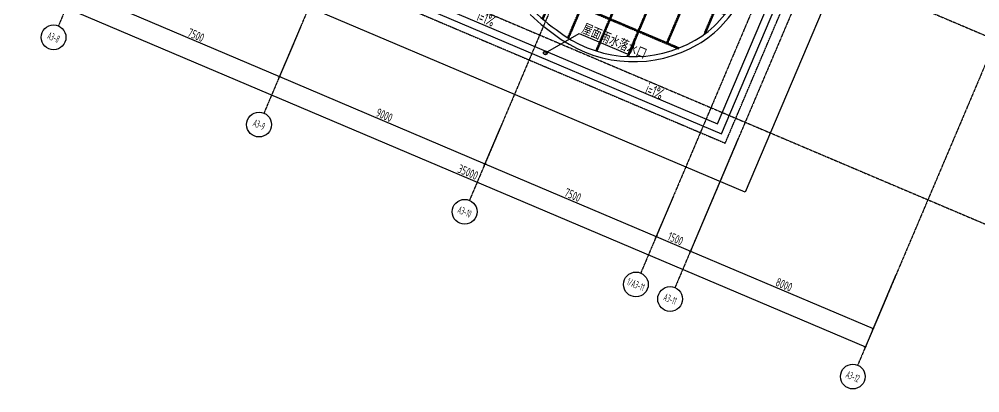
# Model space of a CAD drawing. Extents: x 11778731 to 12222456, y -6694179 to -6314888.
# Drawn here: x 11921395 to 11960114, y -6496485 to -6481423 of the extents above; entities that cross this region are included whole.
import ezdxf
from ezdxf.enums import TextEntityAlignment as Align

# ---------------------------------------------------------------- set-up
doc = ezdxf.new("R2010")
doc.units = 0
doc.header["$LTSCALE"] = 10
doc.header["$MEASUREMENT"] = 0
doc.linetypes.add('A3-RG-axis-100$0$CENTER', pattern=[2, 1.25, -0.25, 0.25, -0.25])
doc.linetypes.add('A3-RI-RF(顶视)$0$DASH', pattern=[0.35, 0.25, -0.1])
for name, color, linetype in [('A3-RG-axis-100$0$A-DIMS-100', 1, 'Continuous'), ('A3-RG-axis-100$0$A-GRID', 1, 'A3-RG-axis-100$0$CENTER'), ('A3-RG-axis-100$0$A-SYMB', 4, 'Continuous'), ('A3-RI-RF(顶视)$0$A-GLAZ', 140, 'Continuous'), ('A3-RI-RF(顶视)$0$A-HATH', 9, 'Continuous'), ('A3-RI-RF(顶视)$0$A-ROOF-EDGE', 2, 'Continuous'), ('A3-RI-RF(顶视)$0$A3-RM-RF$0$0P-1', 191, 'Continuous'), ('A3-RI-RF(顶视)$0$A3-SYMB-RF-100$0$A-SYMB', 4, 'Continuous'), ('A3-RI-RF(顶视)$0$A3-SYMB-RF-100$0$A-SYMB-AREA', 4, 'Continuous'), ('A3-RI-RF(顶视)$0$A3-SYMB-RF-100$0$A-SYMB-NAME', 4, 'Continuous'), ('A3-RI-RF(顶视)$0$A3-SYMB-RF-100$0$A-SYMB-NAME-E', 4, 'Continuous')]:
    doc.layers.add(name, color=color, linetype=linetype)
doc.styles.add('A3-RG-axis-100$0$$0$XD2008', font='xd-hzs.shx', dxfattribs={"width": 0.7, "bigfont": 'xd-hztxt.shx'})
doc.styles.add('A3-RG-axis-100$0$XD2008', font='xd-hzs.shx', dxfattribs={"width": 0.7, "bigfont": 'xd-hztxt.shx'})
doc.styles.add('A3-RI-RF(顶视)$0$A3-SYMB-RF-100$0$ECADI', font='hzs.shx', dxfattribs={"width": 0.7, "bigfont": 'hztxt.shx'})
doc.dimstyles.new('A3-RG-axis-100$0$XD100$0', dxfattribs={"dimscale": 100, "dimtxt": 3.5, "dimasz": 1, "dimexe": 1, "dimexo": 2, "dimgap": 0.5, "dimtad": 1, "dimdec": 0, "dimdsep": 46, "dimtxsty": 'A3-RG-axis-100$0$XD2008', "dimblk1": 'A3-RG-axis-100$0$_ARCHTICK', "dimblk2": 'A3-RG-axis-100$0$_ARCHTICK', "dimsah": 1, "dimcen": 2.5, "dimclrt": 4, "dimaunit": 1, "dimadec": 0, "dimazin": 0, "dimtfac": 1, "dimtdec": 0, "dimtix": 1, "dimtmove": 0, "dimatfit": 3, "dimfxl": 0, "dimtolj": 1, "dimtzin": 0, "dimarcsym": 0})

# ---------------------------------------------------------------- blocks, each defined once
blk = doc.blocks.new('A3-RG-axis-100$0$$0$ECADI-TAG-GRID')
at = {"color": 13}
blk.add_circle((0, 0), 5, dxfattribs=at)
at = {"style": 'A3-RG-axis-100$0$$0$XD2008', "width": 0.7}
blk.add_attdef('GRID', text='', height=5, dxfattribs=at).set_placement((0, 0), align=Align.MIDDLE)
blk = doc.blocks.new('A3-RG-axis-100$0$_ARCHTICK')
at = {"color": 0, "linetype": 'ByBlock', "const_width": 0.15}
blk.add_lwpolyline([(-0.5, -0.5), (0.5, 0.5)], dxfattribs=at)
blk = doc.blocks.new('*D77')
at = {"layer": 'A3-RG-axis-100$0$A-DIMS-100', "color": 0, "lineweight": -2}
for p, q in [((11925541, -6479486), (11924941, -6480899)), ((11924980, -6480807), (11931884, -6483738)), ((11932732, -6481739), (11931845, -6483830))]:
    blk.add_line(p, q, dxfattribs=at)
at = {"layer": 'Defpoints', "color": 0}
for p in [(11925619, -6479302), (11932811, -6481555), (11931884, -6483738)]:
    blk.add_point(p, dxfattribs=at)
at = {"layer": 'A3-RG-axis-100$0$A-DIMS-100', "color": 0, "lineweight": -2, "xscale": 100, "yscale": 100, "zscale": 100}
for p, rotation in [((11924980, -6480807), 156.9999999998815), ((11931884, -6483738), 336.9999999998814)]:
    blk.add_blockref('A3-RG-axis-100$0$_ARCHTICK', p, dxfattribs=dict(at, rotation=rotation))
at = {"layer": 'A3-RG-axis-100$0$A-DIMS-100', "color": 4, "insert": (11928520, -6482065), "char_height": 350, "attachment_point": 5, "rotation": 337, "style": 'A3-RG-axis-100$0$XD2008'}
blk.add_mtext('\\A1;7500', dxfattribs=at)
blk = doc.blocks.new('*D78')
at = {"layer": 'A3-RG-axis-100$0$A-DIMS-100', "color": 0, "lineweight": -2}
for p, q in [((11932445, -6482417), (11931845, -6483830)), ((11931884, -6483738), (11940168, -6487254)), ((11940784, -6485804), (11940129, -6487346))]:
    blk.add_line(p, q, dxfattribs=at)
at = {"layer": 'Defpoints', "color": 0}
for p in [(11932523, -6482233), (11940862, -6485620), (11940168, -6487254)]:
    blk.add_point(p, dxfattribs=at)
at = {"layer": 'A3-RG-axis-100$0$A-DIMS-100', "color": 0, "lineweight": -2, "xscale": 100, "yscale": 100, "zscale": 100}
for p, rotation in [((11931884, -6483738), 156.9999999998815), ((11940168, -6487254), 336.9999999998814)]:
    blk.add_blockref('A3-RG-axis-100$0$_ARCHTICK', p, dxfattribs=dict(at, rotation=rotation))
at = {"layer": 'A3-RG-axis-100$0$A-DIMS-100', "color": 4, "insert": (11936114, -6485289), "char_height": 350, "attachment_point": 5, "rotation": 337, "style": 'A3-RG-axis-100$0$XD2008'}
blk.add_mtext('\\A1;9000', dxfattribs=at)
blk = doc.blocks.new('*D79')
at = {"layer": 'A3-RG-axis-100$0$A-DIMS-100', "color": 0, "lineweight": -2}
for p, q in [((11950378, -6486235), (11948414, -6490863)), ((11947303, -6489640), (11947033, -6490277)), ((11947072, -6490185), (11948453, -6490771))]:
    blk.add_line(p, q, dxfattribs=at)
at = {"layer": 'Defpoints', "color": 0}
for p in [(11950456, -6486051), (11947382, -6489456), (11948453, -6490771)]:
    blk.add_point(p, dxfattribs=at)
at = {"layer": 'A3-RG-axis-100$0$A-DIMS-100', "color": 0, "lineweight": -2, "xscale": 100, "yscale": 100, "zscale": 100}
for p, rotation in [((11947072, -6490185), 156.9999999998815), ((11948453, -6490771), 336.9999999998814)]:
    blk.add_blockref('A3-RG-axis-100$0$_ARCHTICK', p, dxfattribs=dict(at, rotation=rotation))
at = {"layer": 'A3-RG-axis-100$0$A-DIMS-100', "color": 4, "insert": (11947851, -6490271), "char_height": 350, "attachment_point": 5, "rotation": 337, "style": 'A3-RG-axis-100$0$XD2008'}
blk.add_mtext('\\A1;1500', dxfattribs=at)
blk = doc.blocks.new('*D80')
at = {"layer": 'A3-RG-axis-100$0$A-DIMS-100', "color": 0, "lineweight": -2}
for p, q in [((11924160, -6478900), (11923248, -6481050)), ((11923287, -6480958), (11955505, -6494633)), ((11956378, -6492576), (11955465, -6494725))]:
    blk.add_line(p, q, dxfattribs=at)
at = {"layer": 'Defpoints', "color": 0}
for p in [(11924238, -6478716), (11956456, -6492392), (11955505, -6494633)]:
    blk.add_point(p, dxfattribs=at)
at = {"layer": 'A3-RG-axis-100$0$A-DIMS-100', "color": 0, "lineweight": -2, "xscale": 100, "yscale": 100, "zscale": 100}
for p, rotation in [((11923287, -6480958), 156.9999999998815), ((11955505, -6494633), 336.9999999998814)]:
    blk.add_blockref('A3-RG-axis-100$0$_ARCHTICK', p, dxfattribs=dict(at, rotation=rotation))
at = {"layer": 'A3-RG-axis-100$0$A-DIMS-100', "color": 4, "insert": (11939484, -6487588), "char_height": 350, "attachment_point": 5, "rotation": 337, "style": 'A3-RG-axis-100$0$XD2008'}
blk.add_mtext('\\A1;35000', dxfattribs=at)
blk = doc.blocks.new('*D36')
at = {"layer": 'A3-RG-axis-100$0$A-DIMS-100', "color": 0, "lineweight": -2}
for p, q in [((11940846, -6485657), (11940129, -6487346)), ((11940168, -6487254), (11947072, -6490185)), ((11947750, -6488588), (11947033, -6490277))]:
    blk.add_line(p, q, dxfattribs=at)
at = {"layer": 'Defpoints', "color": 0}
for p in [(11940924, -6485473), (11947828, -6488404), (11947072, -6490185)]:
    blk.add_point(p, dxfattribs=at)
at = {"layer": 'A3-RG-axis-100$0$A-DIMS-100', "color": 0, "lineweight": -2, "xscale": 100, "yscale": 100, "zscale": 100}
for p, rotation in [((11940168, -6487254), 156.9999999998906), ((11947072, -6490185), 336.9999999998906)]:
    blk.add_blockref('A3-RG-axis-100$0$_ARCHTICK', p, dxfattribs=dict(at, rotation=rotation))
at = {"layer": 'A3-RG-axis-100$0$A-DIMS-100', "color": 4, "insert": (11943708, -6488512), "char_height": 350, "attachment_point": 5, "rotation": 337, "style": 'A3-RG-axis-100$0$XD2008'}
blk.add_mtext('\\A1;7500', dxfattribs=at)
blk = doc.blocks.new('*D37')
at = {"layer": 'A3-RG-axis-100$0$A-DIMS-100', "color": 0, "lineweight": -2}
for p, q in [((11949371, -6488609), (11948414, -6490863)), ((11948453, -6490771), (11955817, -6493897)), ((11956735, -6491735), (11955778, -6493989))]:
    blk.add_line(p, q, dxfattribs=at)
at = {"layer": 'Defpoints', "color": 0}
for p in [(11949449, -6488425), (11956813, -6491551), (11955817, -6493897)]:
    blk.add_point(p, dxfattribs=at)
at = {"layer": 'A3-RG-axis-100$0$A-DIMS-100', "color": 0, "lineweight": -2, "xscale": 100, "yscale": 100, "zscale": 100}
for p, rotation in [((11948453, -6490771), 156.9999999998906), ((11955817, -6493897), 336.9999999998906)]:
    blk.add_blockref('A3-RG-axis-100$0$_ARCHTICK', p, dxfattribs=dict(at, rotation=rotation))
at = {"layer": 'A3-RG-axis-100$0$A-DIMS-100', "color": 4, "insert": (11952223, -6492127), "char_height": 350, "attachment_point": 5, "rotation": 337, "style": 'A3-RG-axis-100$0$XD2008'}
blk.add_mtext('\\A1;8000', dxfattribs=at)
blk = doc.blocks.new('A3-RI-RF(顶视)$0$TIANCHUANG2')
at = {"layer": 'A3-RI-RF(顶视)$0$A-GLAZ', "linetype": 'A3-RI-RF(顶视)$0$DASH'}
for p, q in [((11935192, -6463367), (11938788, -6454894)), ((11935238, -6463387), (11938847, -6454885)), ((11938384, -6459046), (11940166, -6454848)), ((11938430, -6459065), (11940212, -6454868)), ((11938920, -6454874), (11944534, -6457258)), ((11939018, -6454862), (11944459, -6457171)), ((11939926, -6458613), (11941401, -6455138)), ((11939972, -6458633), (11941447, -6455158)), ((11934549, -6461683), (11937199, -6455438)), ((11934595, -6461702), (11937270, -6455401)), ((11936441, -6455941), (11946154, -6460064)), ((11941209, -6458789), (11942544, -6455644)), ((11941255, -6458809), (11942588, -6455668)), ((11936397, -6455976), (11946135, -6460110)), ((11942313, -6459387), (11943601, -6456353)), ((11942359, -6459407), (11943641, -6456386)), ((11943236, -6460413), (11944561, -6457289)), ((11943282, -6460432), (11944598, -6457332)), ((11935067, -6457584), (11938482, -6459034)), ((11935087, -6457538), (11938501, -6458988)), ((11943929, -6461979), (11945392, -6458531)), ((11943952, -6461989), (11945415, -6458541)), ((11943975, -6461999), (11945438, -6458550)), ((11937461, -6464419), (11939750, -6459028)), ((11934391, -6459416), (11936943, -6460499)), ((11937492, -6464474), (11939796, -6459047)), ((11938370, -6465477), (11941052, -6459159)), ((11938416, -6465497), (11941098, -6459178)), ((11938985, -6459247), (11943121, -6461003)), ((11939004, -6459201), (11943140, -6460957)), ((11934372, -6459462), (11936924, -6460545)), ((11936844, -6462675), (11938099, -6459717)), ((11936890, -6462694), (11938145, -6459737)), ((11939207, -6466704), (11942150, -6459771)), ((11939253, -6466724), (11942196, -6459791)), ((11942381, -6468824), (11946160, -6459922)), ((11942427, -6468844), (11946197, -6459962)), ((11937294, -6460703), (11943683, -6463414)), ((11937314, -6460657), (11943702, -6463368)), ((11940183, -6467605), (11943045, -6460861)), ((11940229, -6467625), (11943091, -6460881)), ((11944618, -6466754), (11947188, -6460698)), ((11944664, -6466773), (11947234, -6460718)), ((11943682, -6461241), (11948666, -6463357)), ((11943702, -6461195), (11948769, -6463346)), ((11947191, -6463890), (11948326, -6461216)), ((11947237, -6463910), (11948372, -6461236)), ((11934535, -6461704), (11936433, -6462510)), ((11934555, -6461658), (11936453, -6462464)), ((11948781, -6463345), (11949561, -6461507)), ((11948837, -6463341), (11949607, -6461527)), ((11950076, -6463494), (11950898, -6461557)), ((11950122, -6463513), (11950954, -6461552)), ((11951170, -6464115), (11952236, -6461604)), ((11951216, -6464134), (11952285, -6461615)), ((11952230, -6464816), (11953416, -6462023)), ((11952276, -6464835), (11953462, -6462043)), ((11936843, -6462702), (11943139, -6465374)), ((11936863, -6462656), (11943158, -6465328)), ((11941885, -6466794), (11943644, -6462649)), ((11941931, -6466814), (11943690, -6462669)), ((11949269, -6474992), (11954478, -6462720)), ((11949315, -6475011), (11954518, -6462754)), ((11931373, -6475564), (11936547, -6463373)), ((11931419, -6475583), (11936593, -6463393)), ((11944083, -6463557), (11946483, -6464576)), ((11945761, -6470458), (11948606, -6463756)), ((11945807, -6470478), (11948652, -6463775)), ((11947221, -6470219), (11949919, -6463863)), ((11947267, -6470238), (11949965, -6463883)), ((11951786, -6472261), (11955403, -6463740)), ((11951832, -6472280), (11955436, -6463789)), ((11935411, -6464249), (11937366, -6465078)), ((11935431, -6464203), (11937385, -6465032)), ((11944667, -6469837), (11946823, -6464757)), ((11944713, -6469857), (11946869, -6464777)), ((11946860, -6464763), (11951914, -6466908)), ((11946879, -6464717), (11951934, -6466862)), ((11948753, -6469808), (11951005, -6464504)), ((11948799, -6469828), (11951051, -6464523)), ((11951607, -6464551), (11956338, -6466559)), ((11951671, -6464632), (11956319, -6466605)), ((11935656, -6468671), (11937259, -6464895)), ((11935702, -6468691), (11937305, -6464914)), ((11938040, -6465365), (11941747, -6466938)), ((11938060, -6465319), (11941766, -6466892)), ((11953587, -6471217), (11956120, -6465249)), ((11953633, -6471237), (11956142, -6465325)), ((11950394, -6469142), (11951805, -6465818)), ((11950440, -6469162), (11951851, -6465838)), ((11934753, -6466142), (11938811, -6467865)), ((11934772, -6466096), (11938831, -6467819)), ((11945502, -6466359), (11951044, -6468712)), ((11945522, -6466313), (11951064, -6468666)), ((11930420, -6474609), (11933620, -6467071)), ((11930466, -6474629), (11933666, -6467090)), ((11942184, -6467096), (11943814, -6467788)), ((11952298, -6467071), (11955968, -6468629)), ((11952308, -6467048), (11955978, -6468606)), ((11952318, -6467025), (11955988, -6468583)), ((11933057, -6467540), (11935841, -6468722)), ((11941285, -6468272), (11941623, -6467474)), ((11933037, -6467586), (11935821, -6468768)), ((11944206, -6467927), (11948684, -6469828)), ((11935611, -6468841), (11935870, -6468232)), ((11935854, -6474603), (11938533, -6468292)), ((11935900, -6474623), (11938579, -6468312)), ((11937159, -6474728), (11939992, -6468054)), ((11937205, -6474748), (11940038, -6468073)), ((11939502, -6468158), (11942530, -6469443)), ((11939522, -6468112), (11942550, -6469397)), ((11944186, -6467974), (11948664, -6469874)), ((11929757, -6472972), (11931590, -6468653)), ((11929803, -6472991), (11931636, -6468672)), ((11934776, -6473945), (11936998, -6468710)), ((11938911, -6473800), (11941104, -6468633)), ((11938957, -6473820), (11941150, -6468653)), ((11931238, -6468996), (11934019, -6470176)), ((11931258, -6468950), (11934039, -6470130)), ((11934822, -6473964), (11937044, -6468730)), ((11936339, -6468988), (11941243, -6471070)), ((11936359, -6468942), (11941263, -6471024)), ((11951440, -6468880), (11954751, -6470285)), ((11951459, -6468834), (11954770, -6470239)), ((11933992, -6472591), (11935350, -6469393)), ((11934038, -6472611), (11935396, -6469412)), ((11940316, -6476889), (11943388, -6469651)), ((11940362, -6476909), (11943434, -6469670)), ((11948551, -6473484), (11950159, -6469694)), ((11948574, -6473494), (11950182, -6469704)), ((11948597, -6473504), (11950206, -6469714)), ((11949217, -6470109), (11952940, -6471689)), ((11949236, -6470063), (11952960, -6471643)), ((11930098, -6470630), (11933544, -6472093)), ((11934393, -6470335), (11939915, -6472679)), ((11934413, -6470289), (11939935, -6472633)), ((11947675, -6472348), (11948547, -6470293)), ((11947698, -6472358), (11948570, -6470303)), ((11947721, -6472368), (11948593, -6470313)), ((11930078, -6470676), (11933525, -6472139)), ((11942697, -6477678), (11945569, -6470912)), ((11942743, -6477698), (11945615, -6470932)), ((11946406, -6471034), (11950971, -6472972)), ((11941626, -6471232), (11943172, -6471888)), ((11941646, -6471186), (11943192, -6471842)), ((11946386, -6471080), (11950951, -6473018)), ((11946396, -6471057), (11950961, -6472995)), ((11943583, -6478790), (11946565, -6471765)), ((11943622, -6478826), (11946611, -6471784)), ((11939316, -6476046), (11941077, -6471897)), ((11939362, -6476065), (11941156, -6471838)), ((11943571, -6472058), (11948406, -6474110)), ((11943591, -6472012), (11948425, -6474064)), ((11933945, -6472317), (11938474, -6474239)), ((11933955, -6472294), (11938483, -6474216)), ((11933965, -6472271), (11938493, -6474193)), ((11929734, -6472702), (11937349, -6475935)), ((11929754, -6472656), (11937436, -6475917)), ((11940300, -6472842), (11942063, -6473590)), ((11940320, -6472796), (11942082, -6473544)), ((11944662, -6479445), (11947498, -6472764)), ((11944709, -6479465), (11947544, -6472784)), ((11932540, -6476012), (11933757, -6473146)), ((11932563, -6476022), (11933780, -6473155)), ((11932586, -6476032), (11933803, -6473165)), ((11942431, -6473747), (11949059, -6476560)), ((11942451, -6473701), (11949078, -6476514)), ((11945940, -6479636), (11948313, -6474044)), ((11945995, -6479632), (11948359, -6474063)), ((11933691, -6476500), (11934610, -6474336)), ((11933741, -6476509), (11934656, -6474355)), ((11938894, -6474418), (11941716, -6475616)), ((11938914, -6474372), (11941736, -6475570)), ((11948997, -6474361), (11950304, -6474916)), ((11949007, -6474338), (11950314, -6474893)), ((11949017, -6474315), (11950323, -6474870)), ((11935034, -6476536), (11935698, -6474972)), ((11935057, -6476546), (11935721, -6474982)), ((11935080, -6476555), (11935744, -6474992)), ((11931318, -6475547), (11933475, -6476463)), ((11931337, -6475501), (11933691, -6476500)), ((11947489, -6482384), (11950370, -6475596)), ((11947512, -6482394), (11950393, -6475606)), ((11947516, -6479121), (11949010, -6475602)), ((11947535, -6482404), (11950416, -6475616)), ((11947592, -6479071), (11949056, -6475622)), ((11942127, -6475790), (11948308, -6478414)), ((11942146, -6475744), (11948328, -6478368)), ((11940829, -6478880), (11941827, -6476527)), ((11940875, -6478899), (11941873, -6476547)), ((11949443, -6476723), (11950913, -6477347)), ((11949453, -6476700), (11950922, -6477324)), ((11949463, -6476677), (11950932, -6477301)), ((11940485, -6477212), (11942504, -6478069)), ((11940506, -6477275), (11942485, -6478115)), ((11949008, -6482004), (11950909, -6477525)), ((11949031, -6482013), (11950932, -6477535)), ((11949054, -6482023), (11950955, -6477544)), ((11941736, -6479942), (11942504, -6478133)), ((11941759, -6479952), (11942527, -6478142)), ((11941782, -6479962), (11942550, -6478152)), ((11943219, -6478372), (11946111, -6479600)), ((11943199, -6478418), (11946091, -6479646)), ((11948662, -6478564), (11950700, -6479429)), ((11948672, -6478541), (11950710, -6479406)), ((11948681, -6478518), (11950720, -6479383)), ((11942472, -6481406), (11943415, -6479185)), ((11942495, -6481416), (11943438, -6479195)), ((11942518, -6481425), (11943461, -6479205)), ((11941118, -6479707), (11947964, -6482613)), ((11941128, -6479684), (11947974, -6482590)), ((11941138, -6479661), (11947984, -6482567)), ((11943504, -6482174), (11944506, -6479814)), ((11943527, -6482183), (11944529, -6479824)), ((11943550, -6482193), (11944552, -6479833)), ((11945903, -6482920), (11947275, -6479689)), ((11945926, -6482930), (11947298, -6479699)), ((11945950, -6482939), (11947321, -6479709)), ((11946747, -6479924), (11949841, -6481237)), ((11946757, -6479901), (11949851, -6481214)), ((11946767, -6479878), (11949861, -6481191)), ((11944641, -6482696), (11945772, -6480031)), ((11944664, -6482706), (11945795, -6480040)), ((11944687, -6482715), (11945818, -6480050))]:
    blk.add_line(p, q, dxfattribs=at)
blk = doc.blocks.new('A3-RI-RF(顶视)$0$A3-SYMB-RF-100$0$ECADI-TAG-ROOM')
at = {"layer": 'A3-RI-RF(顶视)$0$A3-SYMB-RF-100$0$A-SYMB-AREA', "style": 'A3-RI-RF(顶视)$0$A3-SYMB-RF-100$0$ECADI', "width": 0.7}
blk.add_attdef('340M2', text='', height=2.5, dxfattribs=at).set_placement((7.17, -1.75), align=Align.MIDDLE_LEFT)
at = {"layer": 'A3-RI-RF(顶视)$0$A3-SYMB-RF-100$0$A-SYMB-NAME', "style": 'A3-RI-RF(顶视)$0$A3-SYMB-RF-100$0$ECADI', "width": 0.7}
blk.add_attdef('CHINESENAME', (-5.13, 0.09), '', height=4.5, dxfattribs=at)
at = {"layer": 'A3-RI-RF(顶视)$0$A3-SYMB-RF-100$0$A-SYMB-NAME-E', "style": 'A3-RI-RF(顶视)$0$A3-SYMB-RF-100$0$ECADI', "width": 0.7}
for tag, p in [('ENGLISHHIGH', (-5.13, 8.04)), ('ENGLISHLOW', (-5.13, 4.84))]:
    blk.add_attdef(tag, p, '', height=2.5, dxfattribs=at)
blk = doc.blocks.new('A3-RI-RF(顶视)$0$A3-RM-RF$0$DFA')
at = {"layer": 'A3-RI-RF(顶视)$0$A3-RM-RF$0$0P-1'}
for radius in [75, 65]:
    blk.add_circle((0, 0), radius, dxfattribs=at)
blk = doc.blocks.new('A3-RI-RF(顶视)')
at = {"layer": 'A3-RI-RF(顶视)$0$A-HATH', "linetype": 'A3-RI-RF(顶视)$0$DASH'}
blk.add_lwpolyline([(11925755.8, -6476190.3), (11949854.6, -6486419.6), (11960083.9, -6462320.8), (11935985.1, -6452091.5)], close=True, dxfattribs=at)
at = {"layer": 'A3-RI-RF(顶视)$0$A-ROOF-EDGE'}
for points in [[(11977074.7, -6448935.7), (11977074.7, -6448935.7), (11971198.1, -6462780.1), (11953156.1, -6455121.7), (11952019.1, -6457800.3), (11961868.5, -6461981.1), (11950654.5, -6488399.6), (11923775.8, -6476990.3), (11934989.8, -6450571.8), (11944839.2, -6454752.6), (11945976.2, -6452074), (11937358.7, -6448416.1, 0.0021045), (11935284.3, -6447089.5), (11932817.3, -6450983.9, 0.0333547), (11899110.4, -6432654.1), (11899696.6, -6421468.1)], [(11941987, -6481229.8, 0.0389616), (11943245.8, -6482238.5, 0.2875287), (11948735, -6482445.5, 0.1535748), (11950515.7, -6480510.1, 0.1299203)], [(11941987, -6481229.8, 0.0389616), (11943245.8, -6482238.5, 0.2875287), (11948735, -6482445.5, 0.1535748), (11950515.7, -6480510.1, 0.1299203)], [(11942123.8, -6481083.9, 0.0389616), (11943358.3, -6482073.2, 0.2875287), (11948635.2, -6482272.2, 0.1535748), (11950334.7, -6480425.1, 0.1299203)]]:
    blk.add_lwpolyline(points, format="xyb", dxfattribs=at)
at = {"layer": 'A3-RI-RF(顶视)$0$A3-RM-RF$0$0P-1'}
for points in [[(11926136, -6476036.7), (11949700.9, -6486039.4), (11959703.7, -6462474.5), (11936138.7, -6452471.7)], [(11926529.4, -6475877.7), (11949542, -6485646), (11959310.3, -6462633.4), (11936297.7, -6452865.1)]]:
    blk.add_lwpolyline(points, close=True, dxfattribs=at)
at = {"layer": 'A3-RI-RF(顶视)$0$A3-SYMB-RF-100$0$A-SYMB'}
for points in [[(11939397.5, -6481504.7, 0, 0, 0), (11941022.3, -6482194.4, 80, 0, 0), (11941298.5, -6482311.6, 0, 0, 0)], [(11947916.2, -6485117, 0, 0, 0), (11946291.4, -6484427.3, 80, 0, 0), (11946015.3, -6484310.1, 0, 0, 0)]]:
    blk.add_lwpolyline(points, format="xyseb", dxfattribs=at)
blk.add_lwpolyline([(11942602.9, -6482781.9), (11943969.8, -6481994.2), (11945992.5, -6482852.8)], dxfattribs=at)
at = {"layer": 'A3-RI-RF(顶视)$0$A-GLAZ'}
blk.add_blockref('A3-RI-RF(顶视)$0$TIANCHUANG2', (0, 0), dxfattribs=at)
at = {"layer": 'A3-RI-RF(顶视)$0$A3-RM-RF$0$0P-1'}
blk.add_blockref('A3-RI-RF(顶视)$0$A3-RM-RF$0$DFA', (11942602.9, -6482781.9), dxfattribs=at)
at = {"layer": 'A3-RI-RF(顶视)$0$A3-SYMB-RF-100$0$A-SYMB'}
ref = blk.add_blockref('A3-RI-RF(顶视)$0$A3-SYMB-RF-100$0$ECADI-TAG-ROOM', (11940272.7, -6481668.7), dxfattribs=dict(at, xscale=-99.99999999989045, yscale=100.0000000001164, rotation=336.9999999997605))
ref.add_attrib('CHINESENAME', 'i=1%', (11939809, -6481462.3), dxfattribs={"height": 450, "rotation": 337, "style": 'A3-RI-RF(顶视)$0$A3-SYMB-RF-100$0$ECADI', "width": 0.7})
ref = blk.add_blockref('A3-RI-RF(顶视)$0$A3-SYMB-RF-100$0$ECADI-TAG-ROOM', (11944500.5, -6482184.7), dxfattribs=dict(at, xscale=99.99999999989046, yscale=100.0000000001164, rotation=337))
ref.add_attrib('CHINESENAME', '屋面雨水落水口', (11944032.1, -6481976.4), dxfattribs={"height": 450, "rotation": 337, "style": 'A3-RI-RF(顶视)$0$A3-SYMB-RF-100$0$ECADI', "width": 0.7})
ref = blk.add_blockref('A3-RI-RF(顶视)$0$A3-SYMB-RF-100$0$ECADI-TAG-ROOM', (11947248.2, -6484173.5), dxfattribs=dict(at, xscale=-99.99999999989025, yscale=100.0000000001162, rotation=156.9999999998994))
ref.add_attrib('CHINESENAME', 'i=1%', (11946597.2, -6484395.5), dxfattribs={"height": 450, "rotation": 337, "style": 'A3-RI-RF(顶视)$0$A3-SYMB-RF-100$0$ECADI', "width": 0.7})
blk = doc.blocks.new('A3-RG-axis-100')
at = {"layer": 'A3-RG-axis-100$0$A-GRID'}
for p, q in [((11979102.4, -6418565.4), (11947827.8, -6492243.7)), ((11949482.5, -6419244.3), (11922974.2, -6481694)), ((11957767.1, -6422760.8), (11931258.7, -6485210.6)), ((11966051.6, -6426277.4), (11939543.3, -6488727.1)), ((11983067.8, -6429698.1), (11955191.9, -6495369.6)), ((11958654.7, -6462898.3), (11946447.1, -6491657.6)), ((11928539.4, -6468583.2), (11971241.6, -6486709.2)), ((11925804.3, -6475026.8), (11968506.5, -6493152.8))]:
    blk.add_line(p, q, dxfattribs=at)
at = {"layer": 'A3-RG-axis-100$0$A-SYMB'}
ref = blk.add_blockref('A3-RG-axis-100$0$$0$ECADI-TAG-GRID', (11922778.8, -6482154.2), dxfattribs=dict(at, xscale=100, yscale=100, zscale=100, rotation=337))
ref.add_attrib('GRID', 'A3-8', dxfattribs={"layer": '0', "height": 300, "rotation": 337, "style": 'A3-RG-axis-100$0$$0$XD2008', "width": 0.5}).set_placement((11922778.8, -6482154.2), align=Align.MIDDLE)
ref = blk.add_blockref('A3-RG-axis-100$0$$0$ECADI-TAG-GRID', (11931063.4, -6485670.8), dxfattribs=dict(at, xscale=100, yscale=100, zscale=100, rotation=337))
ref.add_attrib('GRID', 'A3-9', dxfattribs={"layer": '0', "height": 300, "rotation": 337, "style": 'A3-RG-axis-100$0$$0$XD2008', "width": 0.5}).set_placement((11931063.4, -6485670.8), align=Align.MIDDLE)
ref = blk.add_blockref('A3-RG-axis-100$0$$0$ECADI-TAG-GRID', (11939347.9, -6489187.4), dxfattribs=dict(at, xscale=100, yscale=100, zscale=100, rotation=337))
ref.add_attrib('GRID', 'A3-10', dxfattribs={"layer": '0', "height": 300, "rotation": 337, "style": 'A3-RG-axis-100$0$$0$XD2008', "width": 0.5}).set_placement((11939347.9, -6489187.4), align=Align.MIDDLE)
ref = blk.add_blockref('A3-RG-axis-100$0$$0$ECADI-TAG-GRID', (11946251.7, -6492117.9), dxfattribs=dict(at, xscale=100, yscale=100, zscale=100, rotation=337))
ref.add_attrib('GRID', '1/A3-11', dxfattribs={"layer": '0', "height": 300, "rotation": 337, "style": 'A3-RG-axis-100$0$$0$XD2008', "width": 0.5}).set_placement((11946251.7, -6492117.9), align=Align.MIDDLE)
ref = blk.add_blockref('A3-RG-axis-100$0$$0$ECADI-TAG-GRID', (11947632.5, -6492704), dxfattribs=dict(at, xscale=100, yscale=100, zscale=100, rotation=337))
ref.add_attrib('GRID', 'A3-11', dxfattribs={"layer": '0', "height": 300, "rotation": 337, "style": 'A3-RG-axis-100$0$$0$XD2008', "width": 0.5}).set_placement((11947632.5, -6492704), align=Align.MIDDLE)
ref = blk.add_blockref('A3-RG-axis-100$0$$0$ECADI-TAG-GRID', (11954996.6, -6495829.9), dxfattribs=dict(at, xscale=100, yscale=100, zscale=100, rotation=337))
ref.add_attrib('GRID', 'A3-12', dxfattribs={"layer": '0', "height": 300, "rotation": 337, "style": 'A3-RG-axis-100$0$$0$XD2008', "width": 0.5}).set_placement((11954996.6, -6495829.9), align=Align.MIDDLE)
at = {"layer": 'A3-RG-axis-100$0$A-DIMS-100'}
for base, p1, p2, picture, middle in [((11955504.5, -6494633.2), (11924238.1, -6478716.3), (11956455.9, -6492391.9), '*D80', (11939483.6, -6487588.3)), ((11931883.9, -6483737.7), (11925618.9, -6479302.4), (11932810.5, -6481554.8), '*D77', (11928519.9, -6482065.4)), ((11940168.4, -6487254.3), (11932522.7, -6482232.9), (11940862.3, -6485619.7), '*D78', (11936114.1, -6485288.9)), ((11947072.2, -6490184.8), (11940924.5, -6485473.3), (11947828.2, -6488403.8), '*D36', (11943708.3, -6488512.5)), ((11955817.1, -6493896.8), (11949448.7, -6488425.2), (11956812.8, -6491551.1), '*D37', (11952223, -6492126.7))]:
    dim = blk.add_linear_dim(base=base, p1=p1, p2=p2, angle=337, dimstyle='A3-RG-axis-100$0$XD100$0', override={"dimasz": 1}, dxfattribs=at)
    dim.commit()
    dim.dimension.update_dxf_attribs({"geometry": picture, "text_midpoint": middle})
dim = blk.add_linear_dim(base=(11948453, -6490770.9), p1=(11947381.6, -6489455.9), p2=(11950456.3, -6486051.3), angle=337, dimstyle='A3-RG-axis-100$0$XD100$0', override={"dimasz": 1}, dxfattribs=at)
dim.commit()
dim.dimension.update_dxf_attribs({"geometry": '*D79', "text_midpoint": (11947762.6, -6490477.9), "dimtype": 128})

msp = doc.modelspace()

# ---------------------------------------------------------------- block references
for name in ['A3-RI-RF(顶视)', 'A3-RG-axis-100']:
    msp.add_blockref(name, (0, 0))

doc.saveas('drawing.dxf')
